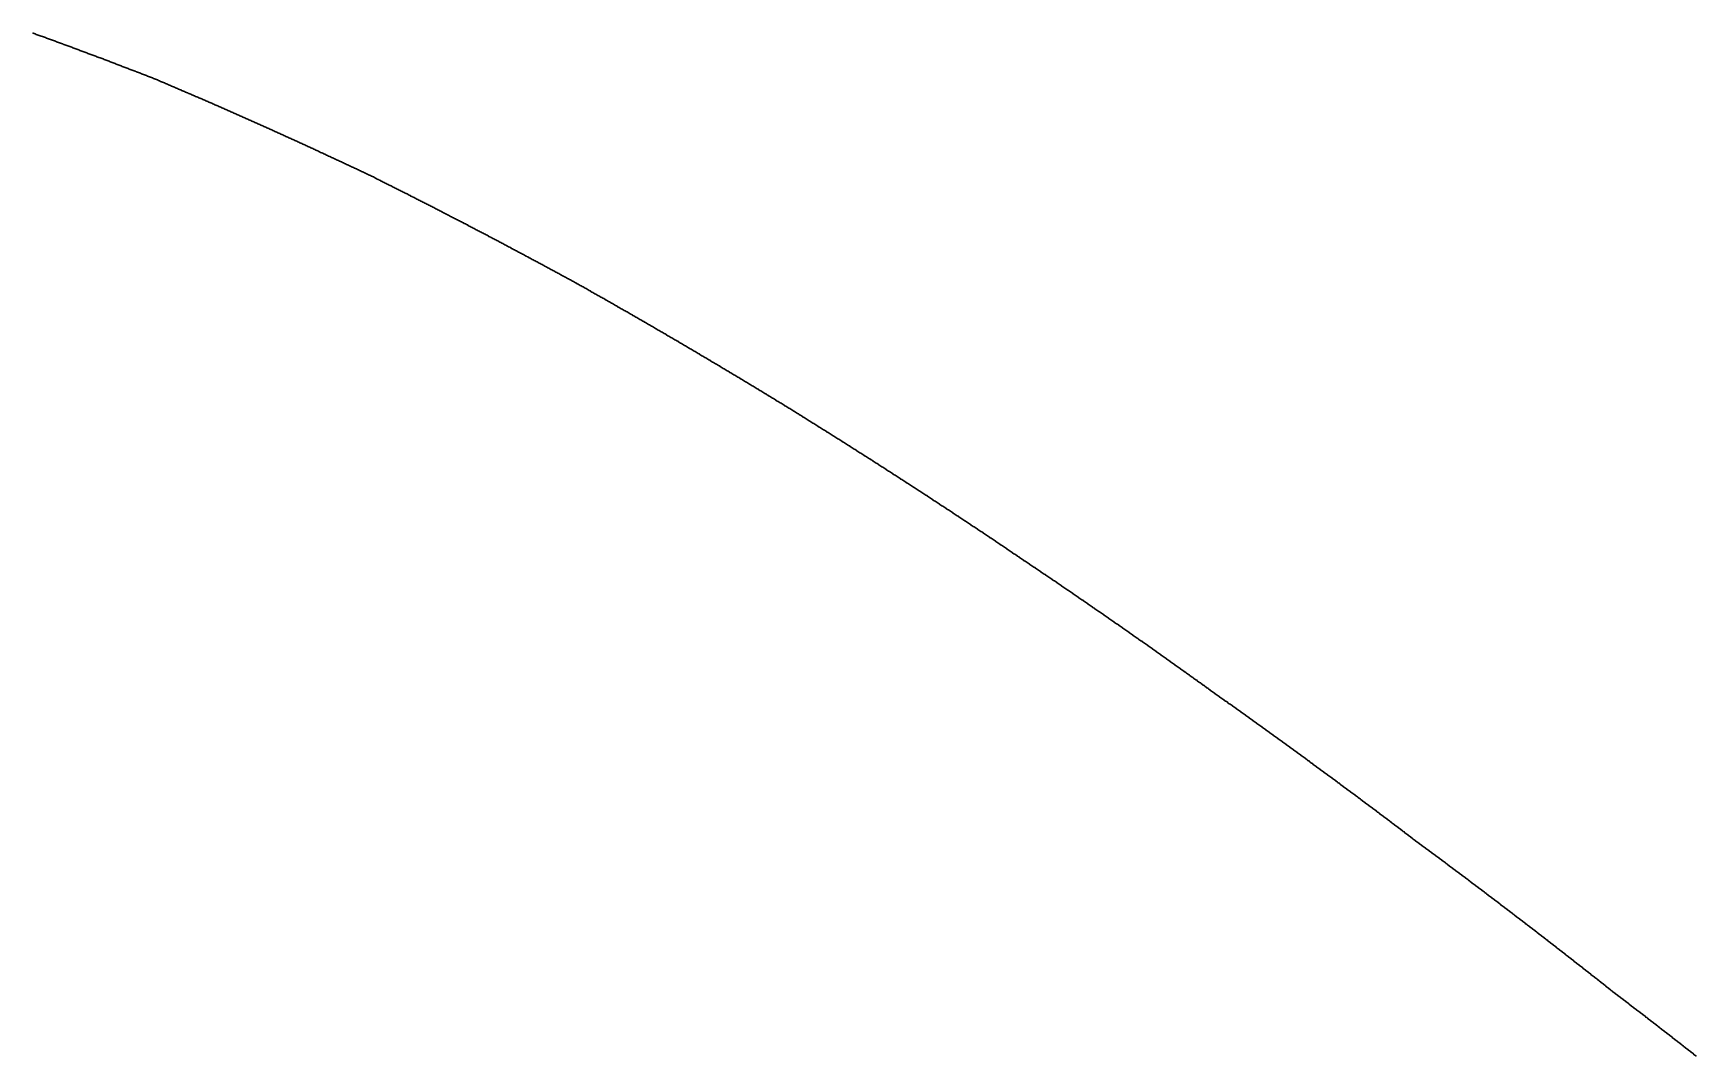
# Model space of a CAD drawing. Header units: metres. Extents: x 0 to 360, y 49 to 117.
# Drawn here: x 26.93 to 45, y 101.15 to 112.27 of the extents above; entities that cross this region are included whole.
import ezdxf

# ---------------------------------------------------------------- set-up
doc = ezdxf.new("R2010")
doc.units = ezdxf.units.M

msp = doc.modelspace()

# ---------------------------------------------------------------- linework, layer by layer
for p in [(26.925, 112.267), (26.936, 112.263), (26.947, 112.259), (26.958, 112.255), (26.969, 112.251), (26.98, 112.247), (26.991, 112.243), (27.002, 112.239), (27.013, 112.235), (27.024, 112.231), (27.035, 112.227), (27.046, 112.223), (27.057, 112.219), (27.068, 112.215), (27.079, 112.211), (27.09, 112.207), (27.101, 112.203), (27.113, 112.199), (27.124, 112.195), (27.135, 112.191), (27.146, 112.187), (27.157, 112.183), (27.168, 112.179), (27.179, 112.175), (27.19, 112.171), (27.201, 112.167), (27.212, 112.163), (27.223, 112.159), (27.234, 112.155), (27.245, 112.15), (27.256, 112.146), (27.267, 112.142), (27.278, 112.138), (27.289, 112.134), (27.3, 112.13), (27.311, 112.126), (27.322, 112.122), (27.333, 112.118), (27.344, 112.114), (27.355, 112.11), (27.366, 112.106), (27.377, 112.102), (27.388, 112.098), (27.399, 112.094), (27.41, 112.089), (27.421, 112.085), (27.432, 112.081), (27.443, 112.077), (27.454, 112.073), (27.465, 112.069), (27.476, 112.065), (27.487, 112.061), (27.498, 112.057), (27.509, 112.053), (27.52, 112.048), (27.53, 112.044), (27.541, 112.04), (27.552, 112.036), (27.563, 112.032), (27.574, 112.028), (27.585, 112.024), (27.596, 112.02), (27.607, 112.016), (27.618, 112.011), (27.629, 112.007), (27.64, 112.003), (27.651, 111.999), (27.662, 111.995), (27.673, 111.991), (27.684, 111.987), (27.695, 111.982), (27.706, 111.978), (27.717, 111.974), (27.728, 111.97), (27.739, 111.966), (27.75, 111.962), (27.761, 111.957), (27.772, 111.953), (27.783, 111.949), (27.794, 111.945), (27.805, 111.941), (27.816, 111.937), (27.827, 111.932), (27.838, 111.928), (27.849, 111.924), (27.86, 111.92), (27.871, 111.916), (27.882, 111.912), (27.893, 111.907), (27.904, 111.903), (27.915, 111.899), (27.926, 111.895), (27.937, 111.891), (27.948, 111.886), (27.958, 111.882), (27.969, 111.878), (27.98, 111.874), (27.991, 111.87), (28.002, 111.865), (28.013, 111.861), (28.024, 111.857), (28.035, 111.853), (28.046, 111.848), (28.057, 111.844), (28.068, 111.84), (28.079, 111.836), (28.09, 111.832), (28.101, 111.827), (28.112, 111.823), (28.123, 111.819), (28.134, 111.815), (28.145, 111.81), (28.156, 111.806), (28.167, 111.802), (28.178, 111.798), (28.189, 111.793), (28.199, 111.789), (28.21, 111.785), (28.221, 111.781), (28.232, 111.776), (28.243, 111.772), (28.254, 111.768), (28.265, 111.764), (28.276, 111.759), (28.287, 111.754), (28.298, 111.749), (28.309, 111.744), (28.32, 111.74), (28.331, 111.735), (28.342, 111.73), (28.353, 111.726), (28.364, 111.721), (28.374, 111.716), (28.385, 111.712), (28.396, 111.707), (28.407, 111.702), (28.418, 111.698), (28.429, 111.693), (28.44, 111.688), (28.451, 111.684), (28.462, 111.679), (28.473, 111.674), (28.484, 111.67), (28.495, 111.665), (28.506, 111.66), (28.517, 111.656), (28.528, 111.651), (28.538, 111.646), (28.549, 111.642), (28.56, 111.637), (28.571, 111.632), (28.582, 111.627), (28.593, 111.623), (28.604, 111.618), (28.615, 111.613), (28.626, 111.609), (28.637, 111.604), (28.648, 111.599), (28.659, 111.594), (28.669, 111.59), (28.68, 111.585), (28.691, 111.58), (28.702, 111.576), (28.713, 111.571), (28.724, 111.566), (28.735, 111.561), (28.746, 111.557), (28.757, 111.552), (28.768, 111.547), (28.779, 111.542), (28.79, 111.538), (28.8, 111.533), (28.811, 111.528), (28.822, 111.524), (28.833, 111.519), (28.844, 111.514), (28.855, 111.509), (28.866, 111.505), (28.877, 111.5), (28.888, 111.495), (28.899, 111.49), (28.909, 111.485), (28.92, 111.481), (28.931, 111.476), (28.942, 111.471), (28.953, 111.466), (28.964, 111.462), (28.975, 111.457), (28.986, 111.452), (28.997, 111.447), (29.008, 111.442), (29.018, 111.438), (29.029, 111.433), (29.04, 111.428), (29.051, 111.423), (29.062, 111.418), (29.073, 111.414), (29.084, 111.409), (29.095, 111.404), (29.106, 111.399), (29.116, 111.394), (29.127, 111.39), (29.138, 111.385), (29.149, 111.38), (29.16, 111.375), (29.171, 111.37), (29.182, 111.366), (29.193, 111.361), (29.204, 111.356), (29.214, 111.351), (29.225, 111.346), (29.236, 111.341), (29.247, 111.337), (29.258, 111.332), (29.269, 111.327), (29.28, 111.322), (29.291, 111.317), (29.301, 111.312), (29.312, 111.307), (29.323, 111.303), (29.334, 111.298), (29.345, 111.293), (29.356, 111.288), (29.367, 111.283), (29.378, 111.278), (29.388, 111.273), (29.399, 111.269), (29.41, 111.264), (29.421, 111.259), (29.432, 111.254), (29.443, 111.249), (29.454, 111.244), (29.465, 111.239), (29.475, 111.234), (29.486, 111.23), (29.497, 111.225), (29.508, 111.22), (29.519, 111.215), (29.53, 111.21), (29.541, 111.205), (29.551, 111.2), (29.562, 111.195), (29.573, 111.19), (29.584, 111.185), (29.595, 111.181), (29.606, 111.176), (29.617, 111.171), (29.627, 111.166), (29.638, 111.161), (29.649, 111.156), (29.66, 111.151), (29.671, 111.146), (29.682, 111.141), (29.693, 111.136), (29.703, 111.131), (29.714, 111.126), (29.725, 111.121), (29.736, 111.117), (29.747, 111.112), (29.758, 111.107), (29.768, 111.102), (29.779, 111.097), (29.79, 111.092), (29.801, 111.087), (29.812, 111.082), (29.823, 111.077), (29.834, 111.072), (29.844, 111.067), (29.855, 111.062), (29.866, 111.057), (29.877, 111.052), (29.888, 111.047), (29.899, 111.042), (29.909, 111.037), (29.92, 111.032), (29.931, 111.027), (29.942, 111.022), (29.953, 111.017), (29.964, 111.012), (29.974, 111.007), (29.985, 111.002), (29.996, 110.997), (30.007, 110.992), (30.018, 110.987), (30.029, 110.982), (30.039, 110.977), (30.05, 110.972), (30.061, 110.967), (30.072, 110.962), (30.083, 110.957), (30.094, 110.952), (30.104, 110.947), (30.115, 110.942), (30.126, 110.937), (30.137, 110.932), (30.148, 110.927), (30.158, 110.922), (30.169, 110.917), (30.18, 110.912), (30.191, 110.907), (30.202, 110.902), (30.213, 110.897), (30.223, 110.892), (30.234, 110.887), (30.245, 110.882), (30.256, 110.877), (30.267, 110.872), (30.277, 110.867), (30.288, 110.862), (30.299, 110.857), (30.31, 110.852), (30.321, 110.846), (30.331, 110.841), (30.342, 110.836), (30.353, 110.831), (30.364, 110.826), (30.375, 110.821), (30.386, 110.816), (30.396, 110.811), (30.407, 110.806), (30.418, 110.801), (30.429, 110.796), (30.44, 110.791), (30.45, 110.786), (30.461, 110.78), (30.472, 110.775), (30.483, 110.77), (30.494, 110.765), (30.504, 110.76), (30.515, 110.755), (30.526, 110.75), (30.537, 110.745), (30.548, 110.74), (30.558, 110.735), (30.569, 110.729), (30.58, 110.724), (30.591, 110.719), (30.601, 110.714), (30.612, 110.709), (30.623, 110.704), (30.634, 110.698), (30.645, 110.692), (30.655, 110.687), (30.666, 110.681), (30.677, 110.676), (30.688, 110.67), (30.699, 110.665), (30.709, 110.66), (30.72, 110.654), (30.731, 110.649), (30.742, 110.643), (30.752, 110.638), (30.763, 110.633), (30.774, 110.627), (30.785, 110.622), (30.796, 110.616), (30.806, 110.611), (30.817, 110.606), (30.828, 110.6), (30.839, 110.595), (30.849, 110.589), (30.86, 110.584), (30.871, 110.578), (30.882, 110.573), (30.893, 110.568), (30.903, 110.562), (30.914, 110.557), (30.925, 110.551), (30.936, 110.546), (30.946, 110.54), (30.957, 110.535), (30.968, 110.529), (30.979, 110.524), (30.989, 110.519), (31, 110.513), (31.011, 110.508), (31.022, 110.502), (31.032, 110.497), (31.043, 110.491), (31.054, 110.486), (31.065, 110.48), (31.076, 110.475), (31.086, 110.469), (31.097, 110.464), (31.108, 110.458), (31.119, 110.453), (31.129, 110.447), (31.14, 110.442), (31.151, 110.437), (31.162, 110.431), (31.172, 110.426), (31.183, 110.42), (31.194, 110.415), (31.205, 110.409), (31.215, 110.404), (31.226, 110.398), (31.237, 110.393), (31.248, 110.387), (31.258, 110.382), (31.269, 110.376), (31.28, 110.371), (31.291, 110.365), (31.301, 110.359), (31.312, 110.354), (31.323, 110.348), (31.334, 110.343), (31.344, 110.337), (31.355, 110.332), (31.366, 110.326), (31.376, 110.321), (31.387, 110.315), (31.398, 110.31), (31.409, 110.304), (31.419, 110.299), (31.43, 110.293), (31.441, 110.288), (31.452, 110.282), (31.462, 110.276), (31.473, 110.271), (31.484, 110.265), (31.495, 110.26), (31.505, 110.254), (31.516, 110.249), (31.527, 110.243), (31.537, 110.238), (31.548, 110.232), (31.559, 110.226), (31.57, 110.221), (31.58, 110.215), (31.591, 110.21), (31.602, 110.204), (31.612, 110.199), (31.623, 110.193), (31.634, 110.187), (31.645, 110.182), (31.655, 110.176), (31.666, 110.171), (31.677, 110.165), (31.688, 110.159), (31.698, 110.154), (31.709, 110.148), (31.72, 110.143), (31.73, 110.137), (31.741, 110.131), (31.752, 110.126), (31.763, 110.12), (31.773, 110.115), (31.784, 110.109), (31.795, 110.103), (31.805, 110.098), (31.816, 110.092), (31.827, 110.087), (31.837, 110.081), (31.848, 110.075), (31.859, 110.07), (31.87, 110.064), (31.88, 110.058), (31.891, 110.053), (31.902, 110.047), (31.912, 110.042), (31.923, 110.036), (31.934, 110.03), (31.944, 110.025), (31.955, 110.019), (31.966, 110.013), (31.977, 110.008), (31.987, 110.002), (31.998, 109.996), (32.009, 109.991), (32.019, 109.985), (32.03, 109.979), (32.041, 109.974), (32.051, 109.968), (32.062, 109.962), (32.073, 109.957), (32.083, 109.951), (32.094, 109.945), (32.105, 109.94), (32.116, 109.934), (32.126, 109.928), (32.137, 109.923), (32.148, 109.917), (32.158, 109.911), (32.169, 109.906), (32.18, 109.9), (32.19, 109.894), (32.201, 109.888), (32.212, 109.883), (32.222, 109.877), (32.233, 109.871), (32.244, 109.866), (32.254, 109.86), (32.265, 109.854), (32.276, 109.848), (32.286, 109.843), (32.297, 109.837), (32.308, 109.831), (32.318, 109.826), (32.329, 109.82), (32.34, 109.814), (32.35, 109.808), (32.361, 109.803), (32.372, 109.797), (32.382, 109.791), (32.393, 109.786), (32.404, 109.78), (32.414, 109.774), (32.425, 109.768), (32.436, 109.763), (32.446, 109.757), (32.457, 109.751), (32.468, 109.745), (32.478, 109.74), (32.489, 109.734), (32.5, 109.728), (32.51, 109.722), (32.521, 109.717), (32.532, 109.711), (32.542, 109.705), (32.553, 109.699), (32.564, 109.693), (32.574, 109.688), (32.585, 109.682), (32.596, 109.676), (32.606, 109.67), (32.617, 109.665), (32.628, 109.659), (32.638, 109.653), (32.649, 109.647), (32.66, 109.641), (32.67, 109.636), (32.681, 109.63), (32.691, 109.624), (32.702, 109.618), (32.713, 109.613), (32.723, 109.607), (32.734, 109.601), (32.745, 109.595), (32.755, 109.589), (32.766, 109.584), (32.777, 109.578), (32.787, 109.572), (32.798, 109.566), (32.809, 109.56), (32.819, 109.554), (32.83, 109.549), (32.84, 109.543), (32.851, 109.537), (32.862, 109.531), (32.872, 109.525), (32.883, 109.519), (32.894, 109.514), (32.904, 109.508), (32.915, 109.502), (32.925, 109.496), (32.936, 109.49), (32.947, 109.484), (32.957, 109.478), (32.968, 109.471), (32.979, 109.465), (32.989, 109.459), (33, 109.453), (33.01, 109.447), (33.021, 109.441), (33.032, 109.435), (33.042, 109.429), (33.053, 109.423), (33.064, 109.417), (33.074, 109.411), (33.085, 109.405), (33.095, 109.399), (33.106, 109.393), (33.117, 109.387), (33.127, 109.381), (33.138, 109.375), (33.148, 109.369), (33.159, 109.363), (33.17, 109.357), (33.18, 109.351), (33.191, 109.345), (33.202, 109.339), (33.212, 109.333), (33.223, 109.327), (33.233, 109.32), (33.244, 109.314), (33.255, 109.308), (33.265, 109.302), (33.276, 109.296), (33.286, 109.29), (33.297, 109.284), (33.308, 109.278), (33.318, 109.272), (33.329, 109.266), (33.339, 109.26), (33.35, 109.254), (33.361, 109.248), (33.371, 109.242), (33.382, 109.236), (33.392, 109.229), (33.403, 109.223), (33.414, 109.217), (33.424, 109.211), (33.435, 109.205), (33.445, 109.199), (33.456, 109.193), (33.466, 109.187), (33.477, 109.181), (33.488, 109.175), (33.498, 109.169), (33.509, 109.162), (33.519, 109.156), (33.53, 109.15), (33.541, 109.144), (33.551, 109.138), (33.562, 109.132), (33.572, 109.126), (33.583, 109.12), (33.593, 109.114), (33.604, 109.107), (33.615, 109.101), (33.625, 109.095), (33.636, 109.089), (33.646, 109.083), (33.657, 109.077), (33.668, 109.071), (33.678, 109.065), (33.689, 109.058), (33.699, 109.052), (33.71, 109.046), (33.72, 109.04), (33.731, 109.034), (33.742, 109.028), (33.752, 109.021), (33.763, 109.015), (33.773, 109.009), (33.784, 109.003), (33.794, 108.997), (33.805, 108.991), (33.815, 108.985), (33.826, 108.978), (33.837, 108.972), (33.847, 108.966), (33.858, 108.96), (33.868, 108.954), (33.879, 108.947), (33.889, 108.941), (33.9, 108.935), (33.911, 108.929), (33.921, 108.923), (33.932, 108.917), (33.942, 108.91), (33.953, 108.904), (33.963, 108.898), (33.974, 108.892), (33.984, 108.886), (33.995, 108.879), (34.006, 108.873), (34.016, 108.867), (34.027, 108.861), (34.037, 108.855), (34.048, 108.848), (34.058, 108.842), (34.069, 108.836), (34.079, 108.83), (34.09, 108.824), (34.1, 108.817), (34.111, 108.811), (34.121, 108.805), (34.132, 108.799), (34.143, 108.792), (34.153, 108.786), (34.164, 108.78), (34.174, 108.774), (34.185, 108.767), (34.195, 108.761), (34.206, 108.755), (34.216, 108.749), (34.227, 108.742), (34.237, 108.736), (34.248, 108.73), (34.258, 108.724), (34.269, 108.717), (34.28, 108.711), (34.29, 108.705), (34.301, 108.699), (34.311, 108.692), (34.322, 108.686), (34.332, 108.68), (34.343, 108.674), (34.353, 108.667), (34.364, 108.661), (34.374, 108.655), (34.385, 108.649), (34.395, 108.642), (34.406, 108.636), (34.416, 108.63), (34.427, 108.623), (34.437, 108.617), (34.448, 108.611), (34.458, 108.605), (34.469, 108.598), (34.479, 108.592), (34.49, 108.586), (34.5, 108.579), (34.511, 108.573), (34.521, 108.567), (34.532, 108.561), (34.542, 108.554), (34.553, 108.548), (34.563, 108.542), (34.574, 108.535), (34.585, 108.529), (34.595, 108.523), (34.606, 108.516), (34.616, 108.51), (34.627, 108.504), (34.637, 108.497), (34.648, 108.491), (34.658, 108.485), (34.669, 108.478), (34.679, 108.472), (34.69, 108.466), (34.7, 108.459), (34.711, 108.453), (34.721, 108.447), (34.732, 108.44), (34.742, 108.434), (34.753, 108.428), (34.763, 108.421), (34.773, 108.415), (34.784, 108.409), (34.794, 108.402), (34.805, 108.396), (34.815, 108.39), (34.826, 108.383), (34.836, 108.377), (34.847, 108.37), (34.857, 108.364), (34.868, 108.358), (34.878, 108.351), (34.889, 108.345), (34.899, 108.339), (34.91, 108.332), (34.92, 108.326), (34.931, 108.319), (34.941, 108.313), (34.952, 108.307), (34.962, 108.3), (34.973, 108.294), (34.983, 108.288), (34.994, 108.281), (35.004, 108.275), (35.015, 108.268), (35.025, 108.262), (35.036, 108.256), (35.046, 108.249), (35.056, 108.243), (35.067, 108.236), (35.077, 108.23), (35.088, 108.224), (35.098, 108.217), (35.109, 108.211), (35.119, 108.204), (35.13, 108.198), (35.14, 108.192), (35.151, 108.185), (35.161, 108.179), (35.172, 108.172), (35.182, 108.166), (35.193, 108.159), (35.203, 108.153), (35.213, 108.147), (35.224, 108.14), (35.234, 108.134), (35.245, 108.127), (35.255, 108.119), (35.266, 108.113), (35.276, 108.106), (35.287, 108.1), (35.297, 108.093), (35.308, 108.087), (35.318, 108.08), (35.328, 108.074), (35.339, 108.067), (35.349, 108.061), (35.36, 108.054), (35.37, 108.048), (35.381, 108.041), (35.391, 108.035), (35.402, 108.028), (35.412, 108.022), (35.422, 108.015), (35.433, 108.009), (35.443, 108.002), (35.454, 107.996), (35.464, 107.989), (35.475, 107.983), (35.485, 107.976), (35.496, 107.969), (35.506, 107.963), (35.516, 107.956), (35.527, 107.95), (35.537, 107.943), (35.548, 107.937), (35.558, 107.93), (35.569, 107.924), (35.579, 107.917), (35.589, 107.911), (35.6, 107.904), (35.61, 107.897), (35.621, 107.891), (35.631, 107.884), (35.642, 107.878), (35.652, 107.871), (35.662, 107.865), (35.673, 107.858), (35.683, 107.852), (35.694, 107.845), (35.704, 107.838), (35.715, 107.832), (35.725, 107.825), (35.735, 107.819), (35.746, 107.812), (35.756, 107.805), (35.767, 107.799), (35.777, 107.792), (35.787, 107.786), (35.798, 107.779), (35.808, 107.773), (35.819, 107.766), (35.829, 107.759), (35.839, 107.753), (35.85, 107.746), (35.86, 107.74), (35.871, 107.733), (35.881, 107.726), (35.892, 107.72), (35.902, 107.713), (35.912, 107.706), (35.923, 107.7), (35.933, 107.693), (35.944, 107.687), (35.954, 107.68), (35.964, 107.673), (35.975, 107.667), (35.985, 107.66), (35.996, 107.653), (36.006, 107.647), (36.016, 107.64), (36.027, 107.634), (36.037, 107.627), (36.048, 107.62), (36.058, 107.614), (36.068, 107.607), (36.079, 107.6), (36.089, 107.594), (36.099, 107.587), (36.11, 107.58), (36.12, 107.574), (36.131, 107.567), (36.141, 107.56), (36.151, 107.554), (36.162, 107.547), (36.172, 107.54), (36.183, 107.534), (36.193, 107.527), (36.203, 107.52), (36.214, 107.514), (36.224, 107.507), (36.235, 107.5), (36.245, 107.494), (36.255, 107.487), (36.266, 107.48), (36.276, 107.474), (36.286, 107.467), (36.297, 107.46), (36.307, 107.454), (36.318, 107.447), (36.328, 107.44), (36.338, 107.434), (36.349, 107.427), (36.359, 107.42), (36.369, 107.413), (36.38, 107.407), (36.39, 107.4), (36.4, 107.393), (36.411, 107.387), (36.421, 107.38), (36.432, 107.373), (36.442, 107.367), (36.452, 107.36), (36.463, 107.353), (36.473, 107.346), (36.483, 107.34), (36.494, 107.333), (36.504, 107.326), (36.514, 107.319), (36.525, 107.313), (36.535, 107.306), (36.546, 107.299), (36.556, 107.293), (36.566, 107.286), (36.577, 107.279), (36.587, 107.272), (36.597, 107.266), (36.608, 107.259), (36.618, 107.252), (36.628, 107.245), (36.639, 107.239), (36.649, 107.232), (36.659, 107.225), (36.67, 107.218), (36.68, 107.212), (36.69, 107.205), (36.701, 107.198), (36.711, 107.191), (36.721, 107.184), (36.732, 107.178), (36.742, 107.171), (36.752, 107.164), (36.763, 107.157), (36.773, 107.151), (36.783, 107.144), (36.794, 107.137), (36.804, 107.13), (36.815, 107.123), (36.825, 107.117), (36.835, 107.11), (36.846, 107.103), (36.856, 107.096), (36.866, 107.09), (36.876, 107.083), (36.887, 107.076), (36.897, 107.069), (36.907, 107.062), (36.918, 107.056), (36.928, 107.049), (36.938, 107.042), (36.949, 107.035), (36.959, 107.028), (36.969, 107.021), (36.98, 107.015), (36.99, 107.008), (37, 107.001), (37.011, 106.994), (37.021, 106.987), (37.031, 106.981), (37.042, 106.974), (37.052, 106.967), (37.062, 106.96), (37.073, 106.953), (37.083, 106.946), (37.093, 106.94), (37.104, 106.933), (37.114, 106.926), (37.124, 106.919), (37.134, 106.912), (37.145, 106.905), (37.155, 106.899), (37.165, 106.892), (37.176, 106.885), (37.186, 106.878), (37.196, 106.871), (37.207, 106.864), (37.217, 106.857), (37.227, 106.851), (37.238, 106.844), (37.248, 106.837), (37.258, 106.83), (37.268, 106.823), (37.279, 106.816), (37.289, 106.809), (37.299, 106.802), (37.31, 106.796), (37.32, 106.789), (37.33, 106.782), (37.34, 106.775), (37.351, 106.768), (37.361, 106.761), (37.371, 106.754), (37.382, 106.747), (37.392, 106.741), (37.402, 106.734), (37.413, 106.727), (37.423, 106.72), (37.433, 106.713), (37.443, 106.706), (37.454, 106.699), (37.464, 106.692), (37.474, 106.685), (37.485, 106.678), (37.495, 106.672), (37.505, 106.664), (37.515, 106.656), (37.526, 106.649), (37.536, 106.642), (37.546, 106.636), (37.556, 106.629), (37.567, 106.622), (37.577, 106.615), (37.587, 106.608), (37.598, 106.601), (37.608, 106.594), (37.618, 106.587), (37.628, 106.581), (37.639, 106.574), (37.649, 106.567), (37.659, 106.56), (37.669, 106.553), (37.68, 106.546), (37.69, 106.539), (37.7, 106.532), (37.711, 106.525), (37.721, 106.519), (37.731, 106.512), (37.741, 106.505), (37.752, 106.498), (37.762, 106.491), (37.772, 106.484), (37.782, 106.477), (37.793, 106.47), (37.803, 106.463), (37.813, 106.456), (37.823, 106.449), (37.834, 106.443), (37.844, 106.436), (37.854, 106.429), (37.864, 106.422), (37.875, 106.415), (37.885, 106.408), (37.895, 106.401), (37.905, 106.394), (37.916, 106.387), (37.926, 106.38), (37.936, 106.373), (37.946, 106.366), (37.957, 106.359), (37.967, 106.352), (37.977, 106.345), (37.987, 106.338), (37.998, 106.332), (38.008, 106.325), (38.018, 106.318), (38.028, 106.311), (38.039, 106.304), (38.049, 106.297), (38.059, 106.29), (38.069, 106.283), (38.079, 106.276), (38.09, 106.269), (38.1, 106.262), (38.11, 106.255), (38.12, 106.248), (38.131, 106.241), (38.141, 106.234), (38.151, 106.227), (38.161, 106.22), (38.172, 106.213), (38.182, 106.206), (38.192, 106.199), (38.202, 106.192), (38.212, 106.185), (38.223, 106.178), (38.233, 106.171), (38.243, 106.164), (38.253, 106.157), (38.264, 106.15), (38.274, 106.143), (38.284, 106.136), (38.294, 106.129), (38.304, 106.122), (38.315, 106.115), (38.325, 106.108), (38.335, 106.101), (38.345, 106.094), (38.355, 106.087), (38.366, 106.08), (38.376, 106.073), (38.386, 106.066), (38.396, 106.059), (38.407, 106.052), (38.417, 106.045), (38.427, 106.038), (38.437, 106.031), (38.447, 106.024), (38.458, 106.017), (38.468, 106.01), (38.478, 106.002), (38.488, 105.995), (38.498, 105.988), (38.509, 105.981), (38.519, 105.974), (38.529, 105.967), (38.539, 105.96), (38.549, 105.953), (38.56, 105.946), (38.57, 105.939), (38.58, 105.932), (38.59, 105.925), (38.6, 105.918), (38.611, 105.911), (38.621, 105.904), (38.631, 105.897), (38.641, 105.89), (38.651, 105.882), (38.661, 105.875), (38.672, 105.868), (38.682, 105.861), (38.692, 105.854), (38.702, 105.847), (38.712, 105.84), (38.723, 105.833), (38.733, 105.826), (38.743, 105.819), (38.753, 105.812), (38.763, 105.804), (38.773, 105.797), (38.784, 105.79), (38.794, 105.783), (38.804, 105.776), (38.814, 105.769), (38.824, 105.762), (38.835, 105.755), (38.845, 105.748), (38.855, 105.741), (38.865, 105.733), (38.875, 105.726), (38.885, 105.719), (38.896, 105.712), (38.906, 105.705), (38.916, 105.698), (38.926, 105.691), (38.936, 105.684), (38.946, 105.676), (38.957, 105.669), (38.967, 105.662), (38.977, 105.655), (38.987, 105.648), (38.997, 105.641), (39.007, 105.634), (39.017, 105.626), (39.028, 105.619), (39.038, 105.612), (39.048, 105.605), (39.058, 105.598), (39.068, 105.591), (39.078, 105.584), (39.089, 105.576), (39.099, 105.569), (39.109, 105.562), (39.119, 105.555), (39.129, 105.548), (39.139, 105.541), (39.149, 105.533), (39.16, 105.526), (39.17, 105.519), (39.18, 105.512), (39.19, 105.505), (39.2, 105.498), (39.21, 105.49), (39.22, 105.483), (39.231, 105.476), (39.241, 105.469), (39.251, 105.462), (39.261, 105.454), (39.271, 105.447), (39.281, 105.44), (39.291, 105.433), (39.302, 105.426), (39.312, 105.418), (39.322, 105.411), (39.332, 105.404), (39.342, 105.397), (39.352, 105.39), (39.362, 105.382), (39.372, 105.375), (39.383, 105.368), (39.393, 105.361), (39.403, 105.354), (39.413, 105.346), (39.423, 105.339), (39.433, 105.332), (39.443, 105.325), (39.454, 105.318), (39.464, 105.31), (39.474, 105.303), (39.484, 105.296), (39.494, 105.289), (39.504, 105.281), (39.514, 105.274), (39.524, 105.267), (39.534, 105.26), (39.545, 105.252), (39.555, 105.245), (39.565, 105.238), (39.575, 105.231), (39.585, 105.223), (39.595, 105.216), (39.605, 105.209), (39.615, 105.202), (39.625, 105.194), (39.636, 105.187), (39.646, 105.18), (39.656, 105.173), (39.666, 105.165), (39.676, 105.158), (39.686, 105.151), (39.696, 105.144), (39.706, 105.136), (39.716, 105.129), (39.726, 105.122), (39.737, 105.113), (39.747, 105.106), (39.757, 105.099), (39.767, 105.092), (39.777, 105.085), (39.787, 105.077), (39.797, 105.07), (39.807, 105.063), (39.817, 105.056), (39.827, 105.049), (39.838, 105.042), (39.848, 105.035), (39.858, 105.027), (39.868, 105.02), (39.878, 105.013), (39.888, 105.006), (39.898, 104.999), (39.908, 104.992), (39.918, 104.984), (39.928, 104.977), (39.938, 104.97), (39.948, 104.963), (39.959, 104.956), (39.969, 104.949), (39.979, 104.941), (39.989, 104.934), (39.999, 104.927), (40.009, 104.92), (40.019, 104.913), (40.029, 104.906), (40.039, 104.898), (40.049, 104.891), (40.059, 104.884), (40.069, 104.877), (40.079, 104.87), (40.09, 104.862), (40.1, 104.855), (40.11, 104.848), (40.12, 104.841), (40.13, 104.834), (40.14, 104.826), (40.15, 104.819), (40.16, 104.812), (40.17, 104.805), (40.18, 104.798), (40.19, 104.79), (40.2, 104.783), (40.21, 104.776), (40.22, 104.769), (40.23, 104.761), (40.24, 104.754), (40.251, 104.747), (40.261, 104.74), (40.271, 104.733), (40.281, 104.725), (40.291, 104.718), (40.301, 104.711), (40.311, 104.704), (40.321, 104.696), (40.331, 104.689), (40.341, 104.682), (40.351, 104.675), (40.361, 104.667), (40.371, 104.66), (40.381, 104.653), (40.391, 104.646), (40.401, 104.638), (40.411, 104.631), (40.421, 104.624), (40.431, 104.617), (40.441, 104.609), (40.452, 104.602), (40.462, 104.595), (40.472, 104.588), (40.482, 104.58), (40.492, 104.573), (40.502, 104.566), (40.512, 104.558), (40.522, 104.551), (40.532, 104.544), (40.542, 104.537), (40.552, 104.529), (40.562, 104.522), (40.572, 104.515), (40.582, 104.507), (40.592, 104.5), (40.602, 104.493), (40.612, 104.486), (40.622, 104.478), (40.632, 104.471), (40.642, 104.464), (40.652, 104.456), (40.662, 104.449), (40.672, 104.442), (40.682, 104.434), (40.692, 104.427), (40.702, 104.42), (40.712, 104.413), (40.722, 104.405), (40.732, 104.398), (40.742, 104.391), (40.752, 104.383), (40.762, 104.376), (40.772, 104.369), (40.782, 104.361), (40.792, 104.354), (40.802, 104.347), (40.812, 104.339), (40.822, 104.332), (40.832, 104.325), (40.842, 104.317), (40.852, 104.31), (40.862, 104.303), (40.872, 104.295), (40.882, 104.288), (40.892, 104.281), (40.902, 104.273), (40.912, 104.266), (40.922, 104.258), (40.932, 104.251), (40.942, 104.244), (40.952, 104.236), (40.962, 104.229), (40.972, 104.222), (40.982, 104.214), (40.992, 104.207), (41.002, 104.2), (41.012, 104.192), (41.022, 104.185), (41.032, 104.177), (41.042, 104.17), (41.052, 104.163), (41.062, 104.155), (41.072, 104.148), (41.082, 104.141), (41.092, 104.133), (41.102, 104.126), (41.112, 104.118), (41.122, 104.111), (41.132, 104.104), (41.142, 104.096), (41.152, 104.089), (41.162, 104.081), (41.172, 104.074), (41.182, 104.067), (41.192, 104.059), (41.202, 104.052), (41.212, 104.044), (41.222, 104.037), (41.232, 104.03), (41.242, 104.022), (41.252, 104.015), (41.262, 104.007), (41.272, 104), (41.282, 103.993), (41.292, 103.985), (41.302, 103.978), (41.312, 103.97), (41.322, 103.963), (41.332, 103.955), (41.342, 103.948), (41.352, 103.941), (41.362, 103.933), (41.372, 103.926), (41.382, 103.918), (41.392, 103.911), (41.402, 103.903), (41.411, 103.896), (41.421, 103.889), (41.431, 103.881), (41.441, 103.874), (41.451, 103.866), (41.461, 103.859), (41.471, 103.851), (41.481, 103.844), (41.491, 103.836), (41.501, 103.829), (41.511, 103.821), (41.521, 103.814), (41.531, 103.807), (41.541, 103.799), (41.551, 103.792), (41.561, 103.784), (41.571, 103.777), (41.581, 103.769), (41.591, 103.762), (41.601, 103.754), (41.61, 103.747), (41.62, 103.739), (41.63, 103.732), (41.64, 103.724), (41.65, 103.717), (41.66, 103.709), (41.67, 103.702), (41.68, 103.694), (41.69, 103.687), (41.7, 103.679), (41.71, 103.672), (41.72, 103.664), (41.73, 103.657), (41.74, 103.649), (41.75, 103.642), (41.76, 103.634), (41.769, 103.627), (41.779, 103.619), (41.789, 103.612), (41.799, 103.604), (41.809, 103.597), (41.819, 103.589), (41.829, 103.582), (41.839, 103.574), (41.849, 103.567), (41.859, 103.559), (41.869, 103.552), (41.879, 103.544), (41.889, 103.537), (41.898, 103.529), (41.908, 103.522), (41.918, 103.514), (41.928, 103.505), (41.938, 103.498), (41.948, 103.491), (41.958, 103.483), (41.968, 103.476), (41.978, 103.469), (41.988, 103.462), (41.998, 103.454), (42.008, 103.447), (42.017, 103.44), (42.027, 103.432), (42.037, 103.425), (42.047, 103.418), (42.057, 103.41), (42.067, 103.403), (42.077, 103.396), (42.087, 103.388), (42.097, 103.381), (42.107, 103.374), (42.116, 103.366), (42.126, 103.359), (42.136, 103.352), (42.146, 103.344), (42.156, 103.337), (42.166, 103.33), (42.176, 103.322), (42.186, 103.315), (42.196, 103.307), (42.206, 103.3), (42.215, 103.293), (42.225, 103.285), (42.235, 103.278), (42.245, 103.271), (42.255, 103.263), (42.265, 103.256), (42.275, 103.249), (42.285, 103.241), (42.295, 103.234), (42.304, 103.226), (42.314, 103.219), (42.324, 103.212), (42.334, 103.204), (42.344, 103.197), (42.354, 103.19), (42.364, 103.182), (42.374, 103.175), (42.383, 103.167), (42.393, 103.16), (42.403, 103.153), (42.413, 103.145), (42.423, 103.138), (42.433, 103.13), (42.443, 103.123), (42.453, 103.116), (42.462, 103.108), (42.472, 103.101), (42.482, 103.093), (42.492, 103.086), (42.502, 103.079), (42.512, 103.071), (42.522, 103.064), (42.532, 103.056), (42.541, 103.049), (42.551, 103.041), (42.561, 103.034), (42.571, 103.027), (42.581, 103.019), (42.591, 103.012), (42.601, 103.004), (42.61, 102.997), (42.62, 102.989), (42.63, 102.982), (42.64, 102.975), (42.65, 102.967), (42.66, 102.96), (42.67, 102.952), (42.679, 102.945), (42.689, 102.937), (42.699, 102.93), (42.709, 102.922), (42.719, 102.915), (42.729, 102.907), (42.738, 102.9), (42.748, 102.893), (42.758, 102.885), (42.768, 102.878), (42.778, 102.87), (42.788, 102.863), (42.798, 102.855), (42.807, 102.848), (42.817, 102.84), (42.827, 102.833), (42.837, 102.825), (42.847, 102.818), (42.857, 102.81), (42.866, 102.803), (42.876, 102.795), (42.886, 102.788), (42.896, 102.78), (42.906, 102.773), (42.916, 102.765), (42.925, 102.758), (42.935, 102.75), (42.945, 102.743), (42.955, 102.735), (42.965, 102.728), (42.975, 102.72), (42.984, 102.713), (42.994, 102.705), (43.004, 102.698), (43.014, 102.69), (43.024, 102.683), (43.034, 102.675), (43.043, 102.668), (43.053, 102.66), (43.063, 102.653), (43.073, 102.645), (43.083, 102.638), (43.092, 102.63), (43.102, 102.623), (43.112, 102.615), (43.122, 102.608), (43.132, 102.6), (43.141, 102.593), (43.151, 102.585), (43.161, 102.578), (43.171, 102.57), (43.181, 102.562), (43.191, 102.555), (43.2, 102.547), (43.21, 102.54), (43.22, 102.532), (43.23, 102.525), (43.24, 102.517), (43.249, 102.51), (43.259, 102.502), (43.269, 102.495), (43.279, 102.487), (43.289, 102.479), (43.298, 102.472), (43.308, 102.464), (43.318, 102.457), (43.328, 102.449), (43.338, 102.442), (43.347, 102.434), (43.357, 102.426), (43.367, 102.419), (43.377, 102.411), (43.387, 102.404), (43.396, 102.396), (43.406, 102.389), (43.416, 102.381), (43.426, 102.373), (43.435, 102.366), (43.445, 102.358), (43.455, 102.351), (43.465, 102.343), (43.475, 102.335), (43.484, 102.328), (43.494, 102.32), (43.504, 102.313), (43.514, 102.305), (43.524, 102.297), (43.533, 102.29), (43.543, 102.282), (43.553, 102.275), (43.563, 102.267), (43.572, 102.259), (43.582, 102.252), (43.592, 102.244), (43.602, 102.236), (43.612, 102.229), (43.621, 102.221), (43.631, 102.214), (43.641, 102.206), (43.651, 102.198), (43.66, 102.191), (43.67, 102.183), (43.68, 102.175), (43.69, 102.168), (43.699, 102.16), (43.709, 102.153), (43.719, 102.145), (43.729, 102.137), (43.738, 102.13), (43.748, 102.122), (43.758, 102.114), (43.768, 102.107), (43.778, 102.099), (43.787, 102.091), (43.797, 102.084), (43.807, 102.076), (43.817, 102.068), (43.826, 102.061), (43.836, 102.053), (43.846, 102.045), (43.856, 102.038), (43.865, 102.03), (43.875, 102.023), (43.885, 102.015), (43.895, 102.007), (43.904, 101.999), (43.914, 101.992), (43.924, 101.984), (43.934, 101.976), (43.943, 101.969), (43.953, 101.961), (43.963, 101.953), (43.973, 101.946), (43.982, 101.938), (43.992, 101.93), (44.002, 101.923), (44.011, 101.915), (44.021, 101.907), (44.031, 101.9), (44.041, 101.892), (44.05, 101.884), (44.06, 101.877), (44.07, 101.868), (44.08, 101.86), (44.089, 101.853), (44.099, 101.845), (44.109, 101.838), (44.119, 101.83), (44.128, 101.823), (44.138, 101.816), (44.148, 101.808), (44.157, 101.801), (44.167, 101.793), (44.177, 101.786), (44.187, 101.779), (44.196, 101.771), (44.206, 101.764), (44.216, 101.756), (44.225, 101.749), (44.235, 101.741), (44.245, 101.734), (44.255, 101.727), (44.264, 101.719), (44.274, 101.712), (44.284, 101.704), (44.293, 101.697), (44.303, 101.689), (44.313, 101.682), (44.323, 101.675), (44.332, 101.667), (44.342, 101.66), (44.352, 101.652), (44.361, 101.645), (44.371, 101.637), (44.381, 101.63), (44.391, 101.622), (44.4, 101.615), (44.41, 101.607), (44.42, 101.6), (44.429, 101.593), (44.439, 101.585), (44.449, 101.578), (44.458, 101.57), (44.468, 101.563), (44.478, 101.555), (44.488, 101.548), (44.497, 101.54), (44.507, 101.533), (44.517, 101.525), (44.526, 101.518), (44.536, 101.51), (44.546, 101.503), (44.555, 101.495), (44.565, 101.488), (44.575, 101.48), (44.585, 101.473), (44.594, 101.465), (44.604, 101.458), (44.614, 101.45), (44.623, 101.443), (44.633, 101.435), (44.643, 101.428), (44.652, 101.42), (44.662, 101.413), (44.672, 101.405), (44.681, 101.398), (44.691, 101.39), (44.701, 101.383), (44.71, 101.375), (44.72, 101.368), (44.73, 101.36), (44.739, 101.353), (44.749, 101.345), (44.759, 101.338), (44.768, 101.33), (44.778, 101.323), (44.788, 101.315), (44.797, 101.307), (44.807, 101.3), (44.817, 101.292), (44.826, 101.285), (44.836, 101.277), (44.846, 101.27), (44.855, 101.262), (44.865, 101.255), (44.875, 101.247), (44.884, 101.24), (44.894, 101.232), (44.904, 101.224), (44.913, 101.217), (44.923, 101.209), (44.933, 101.202), (44.942, 101.194), (44.952, 101.187), (44.962, 101.179), (44.971, 101.172), (44.981, 101.164), (44.991, 101.156), (45, 101.149)]:
    msp.add_point(p)

doc.saveas('drawing.dxf')
